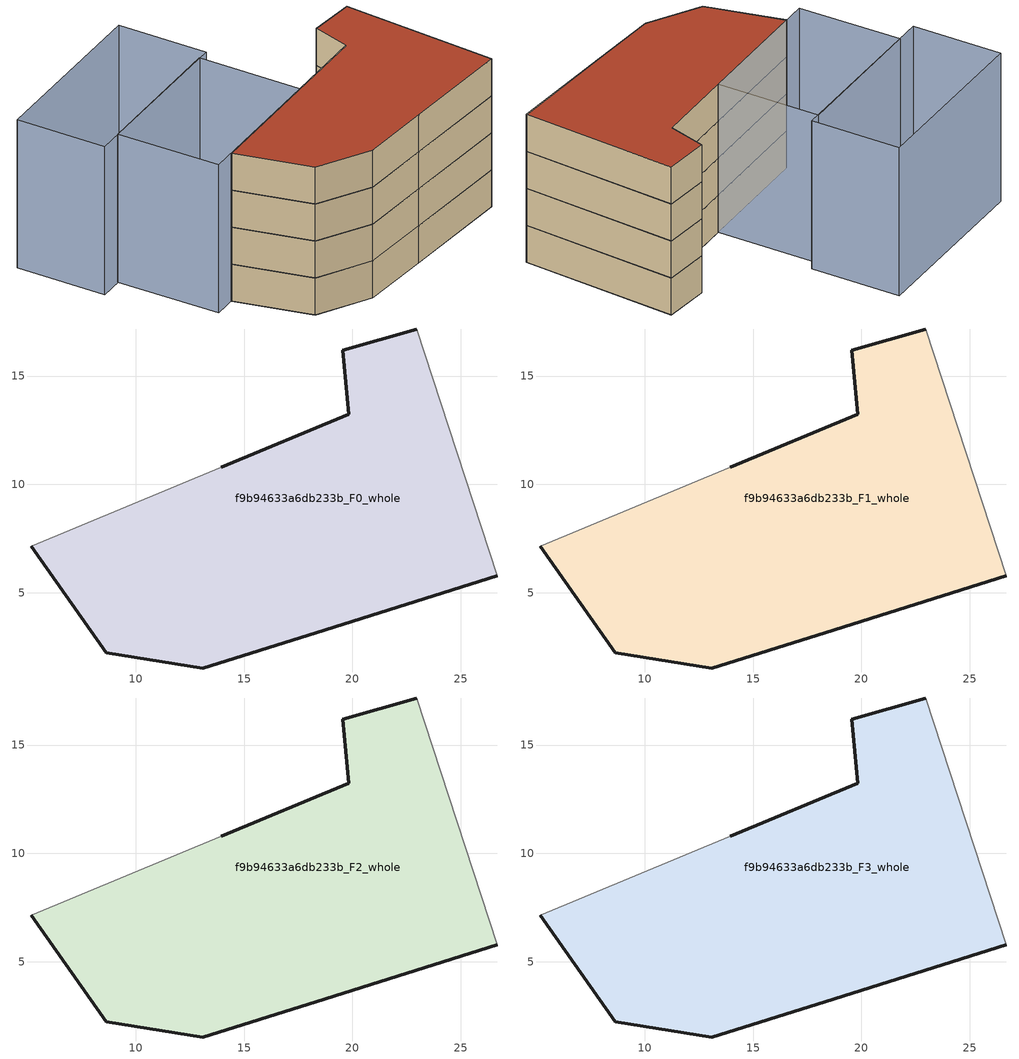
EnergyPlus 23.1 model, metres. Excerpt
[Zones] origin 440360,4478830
f9b94633a6db233b_F0_whole
 floor ground (EU_floor_Construction): 26.68,5.79 22.96,17.17 19.54,16.2 19.83,13.24 13.95,10.8 5.17,7.15 8.64,2.22 13.09,1.52 18.33,3.15 z0
 wall outside (EU_wall_Construction): 26.68,5.79 18.33,3.15 13.09,1.52 8.64,2.22 5.17,7.15 / 13.95,10.8 19.83,13.24 19.54,16.2 22.96,17.17 z0:3
 wall adiabatic (EU_wall_Construction): 22.96,17.17 26.68,5.79 / 5.17,7.15 13.95,10.8 z0:3
f9b94633a6db233b_F1_whole
 floor to f9b94633a6db233b_F0_whole (EU_floor_Construction): 26.68,5.79 22.96,17.17 19.54,16.2 19.83,13.24 13.95,10.8 5.17,7.15 8.64,2.22 13.09,1.52 18.33,3.15 z3
 wall outside (EU_wall_Construction): 26.68,5.79 18.33,3.15 13.09,1.52 8.64,2.22 5.17,7.15 / 13.95,10.8 19.83,13.24 19.54,16.2 22.96,17.17 z3:6
 wall adiabatic (EU_wall_Construction): 22.96,17.17 26.68,5.79 / 5.17,7.15 13.95,10.8 z3:6
f9b94633a6db233b_F2_whole
 floor to f9b94633a6db233b_F1_whole (EU_floor_Construction): 26.68,5.79 22.96,17.17 19.54,16.2 19.83,13.24 13.95,10.8 5.17,7.15 8.64,2.22 13.09,1.52 18.33,3.15 z6
 wall outside (EU_wall_Construction): 26.68,5.79 18.33,3.15 13.09,1.52 8.64,2.22 5.17,7.15 / 13.95,10.8 19.83,13.24 19.54,16.2 22.96,17.17 z6:9
 wall adiabatic (EU_wall_Construction): 22.96,17.17 26.68,5.79 / 5.17,7.15 13.95,10.8 z6:9
f9b94633a6db233b_F3_whole
 floor to f9b94633a6db233b_F2_whole (EU_floor_Construction): 26.68,5.79 22.96,17.17 19.54,16.2 19.83,13.24 13.95,10.8 5.17,7.15 8.64,2.22 13.09,1.52 18.33,3.15 z9
 wall outside (EU_wall_Construction): 26.68,5.79 18.33,3.15 13.09,1.52 8.64,2.22 5.17,7.15 / 13.95,10.8 19.83,13.24 19.54,16.2 22.96,17.17 z9:12
 wall adiabatic (EU_wall_Construction): 22.96,17.17 26.68,5.79 / 5.17,7.15 13.95,10.8 z9:12
 roof outside (EU_roof_Construction): 22.96,17.17 26.68,5.79 18.33,3.15 13.09,1.52 8.64,2.22 5.17,7.15 13.95,10.8 19.83,13.24 19.54,16.2 z12
shading: 13.95,10.8 3.57,6.48 / 3.57,6.48 0.52,13.81 / 0.52,13.81 10.91,18.13 / 10.91,18.13 13.95,10.8 / 11.73,18.42 -1.17,13.12 / -1.17,13.12 -3.78,19.49 / -3.78,19.49 9.12,24.79 / 9.12,24.79 11.73,18.42 z0:12
[Building]
EU S2 Campaign: North Axis=0; Terrain=City; Solar Distribution=FullExterior
[Site:Location]
Madrid: Latitude=40.5; Longitude=-3.5; Time Zone=1; Elevation=609
[SizingPeriod:WeatherFileDays]
AnnualSizingPeriod: Begin Month=1; Begin Day of Month=1; End Month=12; End Day of Month=31; Day of Week for Start Day=Monday; Use Weather File Daylight Saving Period=No; Use Weather File Rain and Snow Indicators=No
[MATERIAL]
EU_InternalMass_Material: Roughness=MediumRough; Thickness=0.1; Conductivity=1; Density=1800; Specific Heat=900; Thermal Absorptance=0.9; Solar Absorptance=0.7; Visible Absorptance=0.7
[MATERIAL:NOMASS] Roughness=MediumRough; Thermal Absorptance=0.9; Solar Absorptance=0.7; Visible Absorptance=0.7
Name | Thermal Resistance
EU_wall_NoMass | 1.60022
EU_roof_NoMass | 1.57597
EU_floor_NoMass | 0.470652
[CONSTRUCTION]
EU_wall_Construction: EU_wall_NoMass
EU_roof_Construction: EU_roof_NoMass
EU_floor_Construction: EU_floor_NoMass
EU_InternalMass_Construction: EU_InternalMass_Material
[ZONE] Type=1; Multiplier=1; Ceiling Height=autocalculate; Floor Area=autocalculate; Part of Total Floor Area=Yes
Name | Volume
f9b94633a6db233b_F0_whole | 512.382
f9b94633a6db233b_F1_whole; f9b94633a6db233b_F2_whole; f9b94633a6db233b_F3_whole | 512.383
[INTERNALMASS] Construction=EU_InternalMass_Construction; Surface Area=170.793
Name | Zone or ZoneList
f9b94633a6db233b_F0_whole_EU_InternalMass | f9b94633a6db233b_F0_whole
f9b94633a6db233b_F1_whole_EU_InternalMass | f9b94633a6db233b_F1_whole
f9b94633a6db233b_F2_whole_EU_InternalMass | f9b94633a6db233b_F2_whole
f9b94633a6db233b_F3_whole_EU_InternalMass | f9b94633a6db233b_F3_whole
[OTHEREQUIPMENT] Fuel Type=Electricity; Design Level Calculation Method=Watts/Area; Power per Zone Floor Area=1; Fraction Latent=0; Fraction Radiant=0; Fraction Lost=0; Carbon Dioxide Generation Rate=0; EndUse Subcategory=EU_Step8_InternalGains
Name | Zone or ZoneList or Space or SpaceList | Schedule
EU_Step8_InternalGain_f9b94633a6db233b_F0_whole_f000 | f9b94633a6db233b_F0_whole | EU_Step8_GainSchedule_f9b94633a6db233b_F0_whole_f000
EU_Step8_InternalGain_f9b94633a6db233b_F1_whole_f000 | f9b94633a6db233b_F1_whole | EU_Step8_GainSchedule_f9b94633a6db233b_F1_whole_f000
EU_Step8_InternalGain_f9b94633a6db233b_F2_whole_f000 | f9b94633a6db233b_F2_whole | EU_Step8_GainSchedule_f9b94633a6db233b_F2_whole_f000
EU_Step8_InternalGain_f9b94633a6db233b_F3_whole_f000 | f9b94633a6db233b_F3_whole | EU_Step8_GainSchedule_f9b94633a6db233b_F3_whole_f000
[ZONEVENTILATION:DESIGNFLOWRATE] Schedule=EU_AlwaysOn; Design Flow Rate Calculation Method=AirChanges/Hour; Air Changes per Hour=0.480704; Ventilation Type=Natural; Fan Pressure Rise=0; Fan Total Efficiency=1; Constant Term Coefficient=1; Temperature Term Coefficient=0; Velocity Term Coefficient=0; Velocity Squared Term Coefficient=0; Minimum Indoor Temperature=-100; Maximum Indoor Temperature=100; Delta Temperature=-100; Minimum Outdoor Temperature=-100; Maximum Outdoor Temperature=100; Maximum Wind Speed=40
Name | Zone or ZoneList or Space or SpaceList
EU_ConstantAir_f9b94633a6db233b_F0_whole | f9b94633a6db233b_F0_whole
EU_ConstantAir_f9b94633a6db233b_F1_whole | f9b94633a6db233b_F1_whole
EU_ConstantAir_f9b94633a6db233b_F2_whole | f9b94633a6db233b_F2_whole
EU_ConstantAir_f9b94633a6db233b_F3_whole | f9b94633a6db233b_F3_whole
[HVACTEMPLATE:THERMOSTAT] Constant Heating Setpoint=20; Constant Cooling Setpoint=50
EU_HeatOnly_f9b94633a6db233b_F0_whole; EU_HeatOnly_f9b94633a6db233b_F1_whole; EU_HeatOnly_f9b94633a6db233b_F2_whole; EU_HeatOnly_f9b94633a6db233b_F3_whole
[HVACTEMPLATE:ZONE:IDEALLOADSAIRSYSTEM] System Availability Schedule=EU_AlwaysOn; Maximum Heating Supply Air Temperature=50; Minimum Cooling Supply Air Temperature=13; Maximum Heating Supply Air Humidity Ratio=0.0156; Minimum Cooling Supply Air Humidity Ratio=0.0077; Heating Limit=NoLimit; Cooling Limit=NoLimit; Heating Availability Schedule=EU_AlwaysOn; Cooling Availability Schedule=EU_CoolingOff; Dehumidification Control Type=ConstantSensibleHeatRatio; Cooling Sensible Heat Ratio=0.7; Dehumidification Setpoint=60; Humidification Control Type=None; Humidification Setpoint=30; Outdoor Air Method=None; Outdoor Air Flow Rate per Person=0.00944; Outdoor Air Flow Rate per Zone Floor Area=0; Outdoor Air Flow Rate per Zone=0; Demand Controlled Ventilation Type=None; Outdoor Air Economizer Type=NoEconomizer; Heat Recovery Type=None; Sensible Heat Recovery Effectiveness=0.7; Latent Heat Recovery Effectiveness=0.65
Name | Template Thermostat
f9b94633a6db233b_F0_whole | EU_HeatOnly_f9b94633a6db233b_F0_whole
f9b94633a6db233b_F1_whole | EU_HeatOnly_f9b94633a6db233b_F1_whole
f9b94633a6db233b_F2_whole | EU_HeatOnly_f9b94633a6db233b_F2_whole
f9b94633a6db233b_F3_whole | EU_HeatOnly_f9b94633a6db233b_F3_whole
[SIZING:ZONE] Zone Cooling Design Supply Air Temperature Input Method=SupplyAirTemperature; Zone Cooling Design Supply Air Temperature=13; Zone Heating Design Supply Air Temperature Input Method=SupplyAirTemperature; Zone Heating Design Supply Air Temperature=50; Zone Cooling Design Supply Air Humidity Ratio=0.008; Zone Heating Design Supply Air Humidity Ratio=0.008; Cooling Design Air Flow Method=DesignDay; Cooling Design Air Flow Rate=0; Cooling Minimum Air Flow per Zone Floor Area=0.000762; Cooling Minimum Air Flow=0; Cooling Minimum Air Flow Fraction=0.2; Heating Design Air Flow Method=DesignDay; Heating Design Air Flow Rate=0; Heating Maximum Air Flow per Zone Floor Area=0.002032; Heating Maximum Air Flow=0.141576; Heating Maximum Air Flow Fraction=0.3; Account for Dedicated Outdoor Air System=No; Dedicated Outdoor Air System Control Strategy=NeutralSupplyAir; Dedicated Outdoor Air Low Setpoint Temperature for Design=autosize; Dedicated Outdoor Air High Setpoint Temperature for Design=autosize; Zone Load Sizing Method=Sensible Load Only No Latent Load; Zone Latent Cooling Design Supply Air Humidity Ratio Input Method=HumidityRatioDifference; Zone Cooling Design Supply Air Humidity Ratio Difference=0.005; Zone Latent Heating Design Supply Air Humidity Ratio Input Method=HumidityRatioDifference; Zone Humidification Design Supply Air Humidity Ratio Difference=0.005
f9b94633a6db233b_F0_whole; f9b94633a6db233b_F1_whole; f9b94633a6db233b_F2_whole; f9b94633a6db233b_F3_whole
[SCHEDULE:CONSTANT]
Name | Hourly Value
EU_AlwaysOn | 1
EU_CoolingOff | 0
[SCHEDULE:FILE] Column Number=1; Rows to Skip at Top=0; Number of Hours of Data=8760; Column Separator=Comma; Interpolate to Timestep=No; Minutes per Item=60; Adjust Schedule for Daylight Savings=Yes
Name | File
EU_Step8_GainSchedule_f9b94633a6db233b_F0_whole_f000 | ../../schedules/f9b94633a6db233b/f9b94633a6db233b_F0_whole_f000_gain.csv
EU_Step8_GainSchedule_f9b94633a6db233b_F1_whole_f000 | ../../schedules/f9b94633a6db233b/f9b94633a6db233b_F1_whole_f000_gain.csv
EU_Step8_GainSchedule_f9b94633a6db233b_F2_whole_f000 | ../../schedules/f9b94633a6db233b/f9b94633a6db233b_F2_whole_f000_gain.csv
EU_Step8_GainSchedule_f9b94633a6db233b_F3_whole_f000 | ../../schedules/f9b94633a6db233b/f9b94633a6db233b_F3_whole_f000_gain.csv
